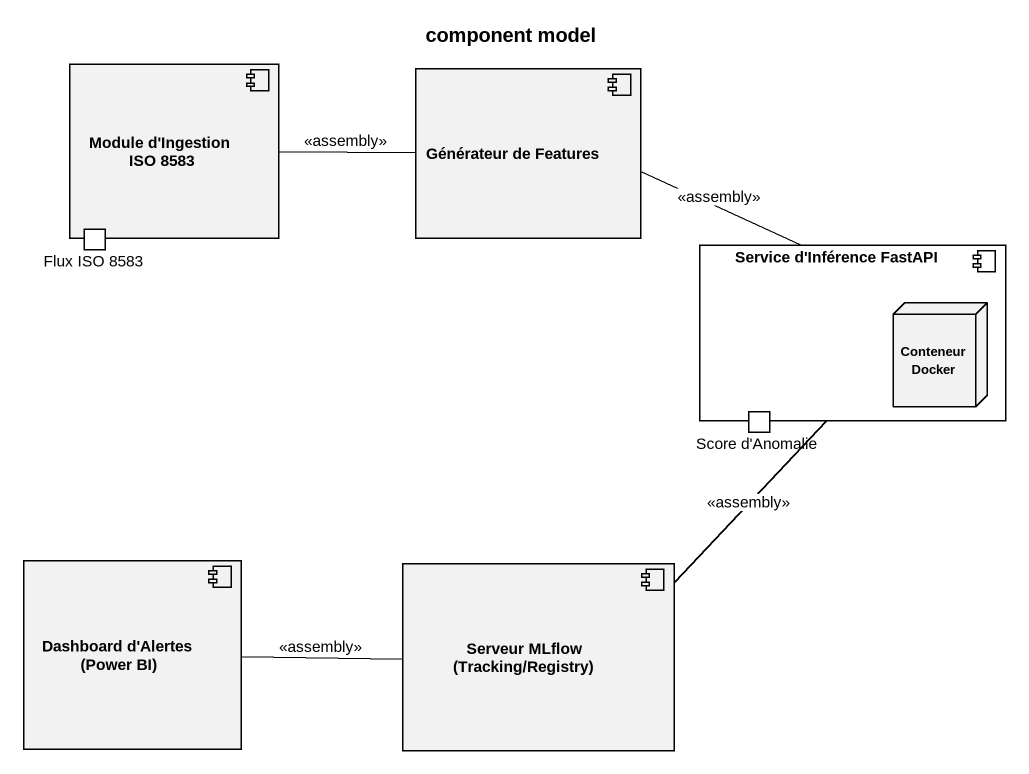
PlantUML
@startuml
title component model
component "Module d'Ingestion ISO 8583" as Module_d_Ingestion_ISO_8583 {
  port "Flux ISO 8583" as Flux_ISO_8583
}
component "Générateur de Features" as Générateur_de_Features
component "Service d'Inférence FastAPI" as Service_d_Inférence_FastAPI {
  node "Conteneur Docker" as Conteneur_Docker
  port "Score d'Anomalie" as Score_d_Anomalie
}
component "Dashboard d'Alertes (Power BI)" as Dashboard_d_Alertes_Power_BI
component "Serveur MLflow (Tracking/Registry)" as Serveur_MLflow_Tracking
Module_d_Ingestion_ISO_8583 -right- Générateur_de_Features : <<assembly>>
Générateur_de_Features -right- Service_d_Inférence_FastAPI : <<assembly>>
Service_d_Inférence_FastAPI -- Serveur_MLflow_Tracking : <<assembly>>
Serveur_MLflow_Tracking -left- Dashboard_d_Alertes_Power_BI : <<assembly>>
@enduml
